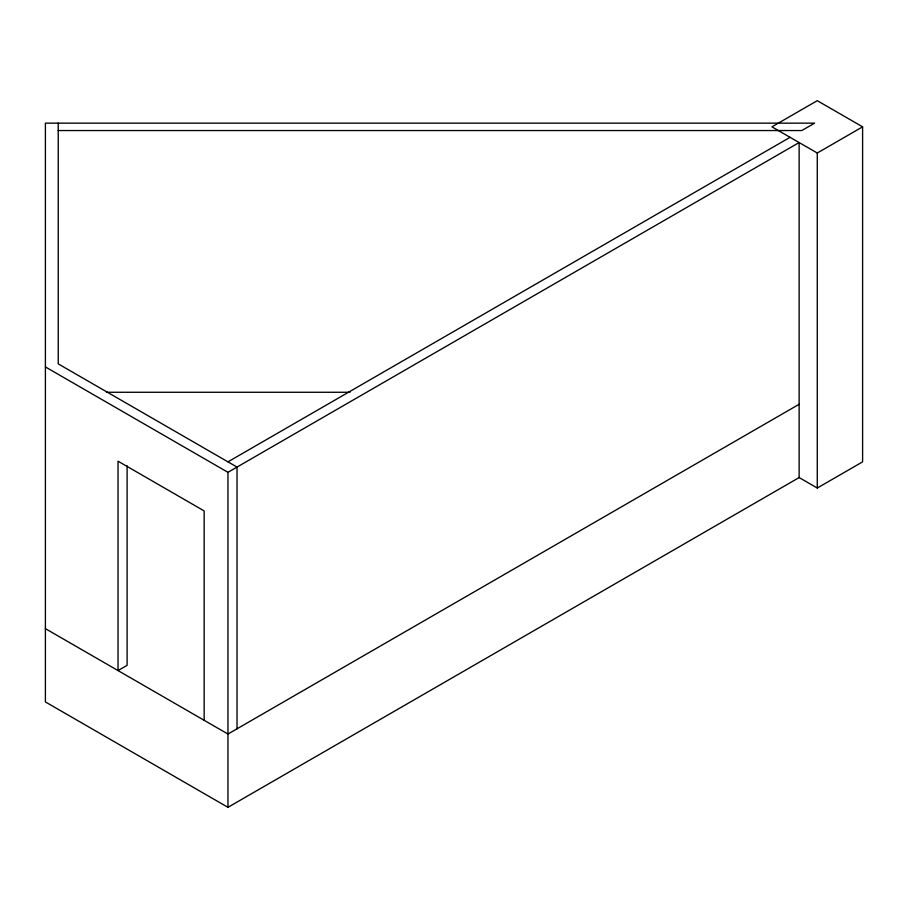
<?xml version="1.0" encoding="UTF-8"?>
<svg xmlns="http://www.w3.org/2000/svg" width="908" height="908" viewBox="0 0 908 908"><rect width="100%" height="100%" fill="white"/><g stroke="black" fill="none" stroke-linecap="round" stroke-linejoin="round"><path stroke-width="1.36" d="M227.953 461.854L790.074 137.312M45.4 366.923L227.953 472.319L799.131 142.556L799.131 477.563L227.953 807.325L45.4 701.929L45.4 123.148L814.612 123.148L801.787 130.548L58.225 130.548M862.6 126.848L817.268 100.675L771.936 126.848L817.268 153.021L862.6 126.848L862.6 461.854L817.268 488.027L798.892 477.415M799.131 404.276L227.953 734.039L45.4 628.642M106.372 392.267L349.989 392.267M817.268 153.021L817.268 488.027M237.022 728.806L237.022 467.087L58.225 363.858L58.225 123.148M227.953 472.319L227.953 807.325M204.152 720.305L204.152 510.92L118.029 461.196L118.029 670.569L127.097 665.337L127.097 465.861"/></g></svg>
